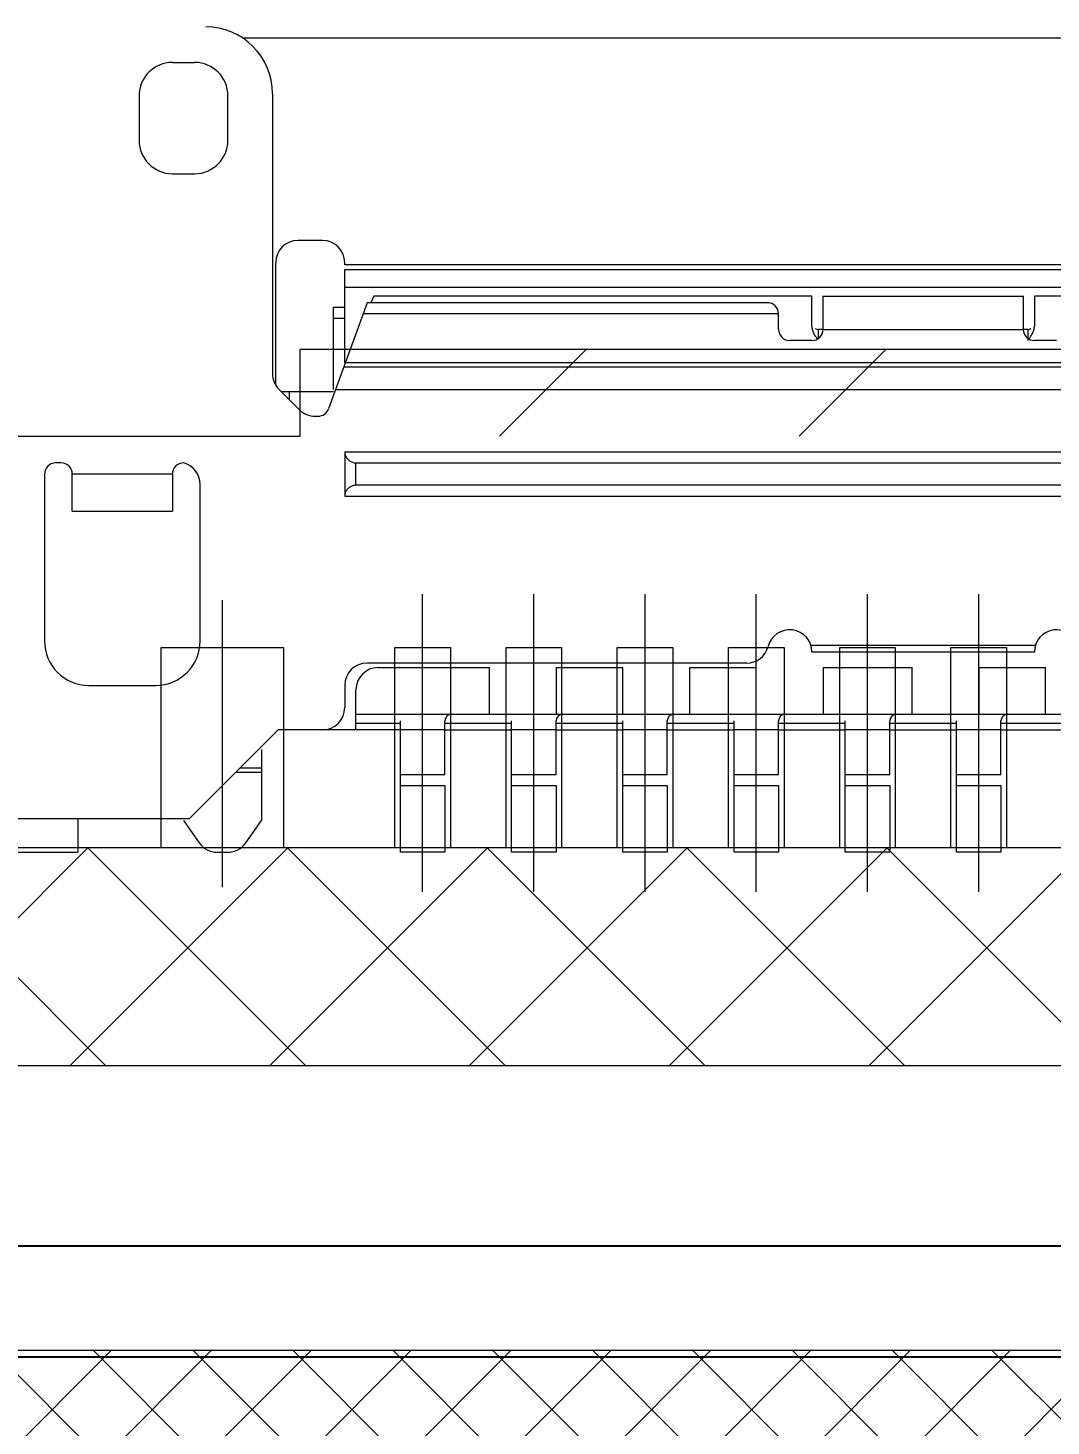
# Model space of a CAD drawing. Extents: x 6438 to 11432, y -3701 to -2371.
# Drawn here: x 11078.29 to 11082.89, y -3290.5 to -3284.22 of the extents above; entities that cross this region are included whole.
import ezdxf

# ---------------------------------------------------------------- set-up
doc = ezdxf.new("R2010")
doc.units = 0
doc.header["$LTSCALE"] = 3
doc.layers.get('DEFPOINTS').update_dxf_attribs({"linetype": 'CONTINUOUS', "lineweight": 9})
doc.layers.add('DIM', color=6, linetype='CONTINUOUS', lineweight=9)
doc.layers.add('LCD', color=4, linetype='CONTINUOUS', lineweight=9)
doc.layers.add('Lens', color=161, linetype='CONTINUOUS')
doc.layers.add('Sensor AA', color=180, linetype='CONTINUOUS')
doc.styles.add('宋体', font='arial.ttf')
doc.dimstyles.new('标注', dxfattribs={"dimtxt": 7, "dimasz": 7, "dimexe": 2, "dimexo": 2, "dimgap": 1, "dimtad": 1, "dimzin": 9, "dimdsep": 46, "dimtxsty": '宋体', "dimcen": 1, "dimadec": 0, "dimazin": 0, "dimtm": 0.05, "dimtfac": 1, "dimtmove": 0, "dimatfit": 3, "dimfxl": 0, "dimtolj": 1, "dimarcsym": 0})

# ---------------------------------------------------------------- blocks, each defined once
blk = doc.blocks.new('LCD背视图')
at = {"layer": 'LCD'}
h = blk.add_hatch(dxfattribs=at)
h.set_pattern_fill('ANSI37', color=256, scale=0.1)
h.set_pattern_definition([(135, (15648.00522, 12129.1224), (0.224506403, 0.224506403), []), (45, (15648.00522, 12129.1224), (0.224506403, -0.224506403), [])])
edge = h.paths.add_edge_path()
edge.add_line((12122.3361, -3359.0977), (12385.5361, -3359.0977))
edge.add_line((12385.5361, -3359.0977), (12385.5361, -3334.2977))
edge.add_line((12385.5361, -3334.2977), (12286.0861, -3334.2977))
edge.add_arc((12286.0861, -3334.7977), 0.5, 90, 180)
edge.add_line((12285.5861, -3334.7977), (12285.5861, -3350.2477))
edge.add_arc((12285.0861, -3350.2477), 0.5, 270, 360, ccw=False)
edge.add_line((12285.0861, -3350.7477), (12261.8861, -3350.7477))
edge.add_arc((12261.8861, -3350.2477), 0.5, 180, 270, ccw=False)
edge.add_line((12261.3861, -3350.2477), (12261.3861, -3334.7977))
edge.add_arc((12260.8861, -3334.7977), 0.5, 0, 90)
edge.add_line((12260.8861, -3334.2977), (12122.3361, -3334.2977))
edge.add_line((12122.3361, -3334.2977), (12122.3361, -3359.0977))
at = {"layer": 'LCD', "ltscale": 0.02}
h = blk.add_hatch(dxfattribs=at)
h.set_pattern_fill('ANSI37', color=256, scale=0.2, angle=180)
h.set_pattern_definition([(225, (12045.7346, -3215.1625), (0.4490128, -0.4490128), []), (315, (12045.7346, -3215.1625), (0.4490128, 0.4490128), [])])
h.paths.add_polyline_path([(12285.0861, -3349.4677), (12285.0861, -3342.7677), (12284.5361, -3342.7677), (12284.5361, -3344.2677), (12284.5361, -3346.1677), (12283.1361, -3346.1677), (12283.1361, -3346.7177), (12283.1361, -3348.4877), (12263.8361, -3348.4877), (12263.8361, -3346.7177), (12263.8361, -3346.1677), (12262.4361, -3346.1677), (12262.4361, -3344.2677), (12262.4361, -3342.7677), (12261.8861, -3342.7677), (12261.8861, -3349.4677)])
h = blk.add_hatch(dxfattribs=at)
h.set_pattern_fill('ANSI31', color=256, scale=0.3, angle=180)
h.set_pattern_definition([(225, (12045.7346, -3215.1625), (0.6735192, -0.6735192), [])])
edge = h.paths.add_edge_path()
edge.add_line((12285.0861, -3342.7677), (12261.8861, -3342.7677))
edge = h.paths.add_edge_path()
edge.add_line((12284.5361, -3344.2677), (12284.5361, -3342.7677))
edge = h.paths.add_edge_path()
edge.add_line((12284.5361, -3344.2677), (12283.1361, -3344.2677))
edge.add_line((12283.1361, -3344.2677), (12283.1361, -3346.1677))
edge.add_line((12283.1361, -3346.1677), (12283.1361, -3346.7177))
edge = h.paths.add_edge_path()
edge.add_line((12283.1361, -3346.6377), (12281.2861, -3346.6377))
edge.add_line((12281.2861, -3346.6377), (12281.2861, -3346.2477))
edge.add_line((12281.2861, -3346.2477), (12265.6861, -3346.2477))
edge.add_line((12265.6861, -3346.2477), (12265.6861, -3346.6377))
edge.add_line((12265.6861, -3346.6377), (12263.8361, -3346.6377))
edge = h.paths.add_edge_path()
edge.add_line((12263.8361, -3346.1677), (12263.8361, -3344.2677))
edge.add_line((12263.8361, -3344.2677), (12262.4361, -3344.2677))
edge.add_line((12262.4361, -3344.2677), (12262.4361, -3342.7677))
at = {"layer": 'LCD'}
for p, q in [((12265.425, -3344.8477), (12281.5472, -3344.8477)), ((12265.425, -3344.8477), (12281.5472, -3344.8477)), ((12265.425, -3344.8477), (12281.5472, -3344.8477)), ((12265.425, -3344.8477), (12281.5472, -3344.8477)), ((12265.1111, -3344.9577), (12265.2111, -3344.9577)), ((12265.1111, -3344.9577), (12265.2111, -3344.9577)), ((12265.1111, -3344.9577), (12265.2111, -3344.9577)), ((12265.1111, -3344.9577), (12265.2111, -3344.9577)), ((12264.9611, -3345.1077), (12264.9611, -3345.3077)), ((12264.9611, -3345.1077), (12264.9611, -3345.3077)), ((12264.9611, -3345.1077), (12264.9611, -3345.3077)), ((12264.9611, -3345.1077), (12264.9611, -3345.3077)), ((12265.3611, -3345.3077), (12265.3611, -3345.1077)), ((12265.3611, -3345.3077), (12265.3611, -3345.1077)), ((12265.3611, -3345.3077), (12265.3611, -3345.1077)), ((12265.3611, -3345.3077), (12265.3611, -3345.1077)), ((12265.5611, -3345.0977), (12265.5611, -3346.3563)), ((12265.5611, -3345.0977), (12265.5611, -3346.3563)), ((12265.5611, -3345.0977), (12265.5611, -3346.3563)), ((12265.5611, -3345.0977), (12265.5611, -3346.3563)), ((12265.1111, -3345.4577), (12265.2111, -3345.4577)), ((12265.1111, -3345.4577), (12265.2111, -3345.4577)), ((12265.1111, -3345.4577), (12265.2111, -3345.4577)), ((12265.1111, -3345.4577), (12265.2111, -3345.4577)), ((12265.7861, -3345.7577), (12265.6761, -3345.7577)), ((12265.7861, -3345.7577), (12265.6761, -3345.7577)), ((12265.7861, -3345.7577), (12265.6761, -3345.7577)), ((12265.7861, -3345.7577), (12265.6761, -3345.7577)), ((12265.5761, -3346.4088), (12265.5761, -3345.8577)), ((12265.5761, -3346.4088), (12265.5761, -3345.8577)), ((12265.5761, -3346.4088), (12265.5761, -3345.8577)), ((12265.5761, -3346.4088), (12265.5761, -3345.8577)), ((12265.8861, -3345.8677), (12265.8861, -3345.8577)), ((12265.8861, -3345.8677), (12265.8861, -3345.8577)), ((12265.8861, -3345.8677), (12265.8861, -3345.8577)), ((12265.8861, -3345.8677), (12265.8861, -3345.8577)), ((12281.0861, -3345.8677), (12265.8861, -3345.8677)), ((12281.0861, -3345.8677), (12265.8861, -3345.8677)), ((12281.0861, -3345.8677), (12265.8861, -3345.8677)), ((12281.0861, -3345.8677), (12265.8861, -3345.8677)), ((12265.8861, -3346.3077), (12265.8861, -3345.8877)), ((12265.8861, -3345.8877), (12281.0861, -3345.8877)), ((12265.8861, -3345.8877), (12281.0861, -3345.8877)), ((12265.8861, -3346.3077), (12265.8861, -3345.8877)), ((12265.8861, -3346.3077), (12265.8861, -3345.8877)), ((12265.8861, -3345.8877), (12281.0861, -3345.8877)), ((12265.8861, -3345.8877), (12281.0861, -3345.8877)), ((12265.8861, -3346.3077), (12265.8861, -3345.8877)), ((12265.8861, -3345.9677), (12281.0861, -3345.9677)), ((12265.8861, -3345.9677), (12281.0861, -3345.9677)), ((12265.8861, -3345.9677), (12281.0861, -3345.9677)), ((12265.8861, -3345.9677), (12281.0861, -3345.9677)), ((12265.9867, -3346.0377), (12265.813, -3346.5148)), ((12265.9867, -3346.0377), (12265.813, -3346.5148)), ((12265.9867, -3346.0377), (12265.813, -3346.5148)), ((12265.9867, -3346.0377), (12265.813, -3346.5148)), ((12265.8361, -3346.4277), (12265.8361, -3346.0577)), ((12265.8361, -3346.0577), (12265.8861, -3346.0577)), ((12265.8361, -3346.0577), (12265.8861, -3346.0577)), ((12265.8361, -3346.4277), (12265.8361, -3346.0577)), ((12265.8361, -3346.4277), (12265.8361, -3346.0577)), ((12265.8361, -3346.0577), (12265.8861, -3346.0577)), ((12265.8361, -3346.0577), (12265.8861, -3346.0577)), ((12265.8361, -3346.4277), (12265.8361, -3346.0577)), ((12267.7861, -3346.0377), (12265.9867, -3346.0377)), ((12267.7861, -3346.0377), (12265.9867, -3346.0377)), ((12267.7861, -3346.0377), (12265.9867, -3346.0377)), ((12267.7861, -3346.0377), (12265.9867, -3346.0377)), ((12266.0161, -3346.0077), (12266.0035, -3346.0377)), ((12266.0161, -3346.0077), (12266.0035, -3346.0377)), ((12266.0161, -3346.0077), (12266.0035, -3346.0377)), ((12266.0161, -3346.0077), (12266.0035, -3346.0377)), ((12267.9861, -3346.0077), (12266.0161, -3346.0077)), ((12267.9861, -3346.0077), (12266.0161, -3346.0077)), ((12267.9861, -3346.0077), (12266.0161, -3346.0077)), ((12267.9861, -3346.0077), (12266.0161, -3346.0077)), ((12267.9861, -3346.1452), (12267.9861, -3346.0077)), ((12267.9861, -3346.1452), (12267.9861, -3346.0077)), ((12267.9861, -3346.1452), (12267.9861, -3346.0077)), ((12267.9861, -3346.1452), (12267.9861, -3346.0077)), ((12268.0361, -3346.1577), (12268.0361, -3346.0068)), ((12268.0361, -3346.1577), (12268.0361, -3346.0068)), ((12268.0361, -3346.1577), (12268.0361, -3346.0068)), ((12268.0361, -3346.1577), (12268.0361, -3346.0068)), ((12268.0361, -3346.0077), (12268.9361, -3346.0077)), ((12268.0361, -3346.0077), (12268.9361, -3346.0077)), ((12268.0361, -3346.0077), (12268.9361, -3346.0077)), ((12268.0361, -3346.0077), (12268.9361, -3346.0077)), ((12268.9361, -3346.0068), (12268.9361, -3346.1577)), ((12268.9361, -3346.0068), (12268.9361, -3346.1577)), ((12268.9361, -3346.0068), (12268.9361, -3346.1577)), ((12268.9361, -3346.0068), (12268.9361, -3346.1577)), ((12268.9861, -3346.0077), (12268.9861, -3346.1452)), ((12270.4861, -3346.0077), (12268.9861, -3346.0077)), ((12270.4861, -3346.0077), (12268.9861, -3346.0077)), ((12268.9861, -3346.0077), (12268.9861, -3346.1452)), ((12268.9861, -3346.0077), (12268.9861, -3346.1452)), ((12270.4861, -3346.0077), (12268.9861, -3346.0077)), ((12270.4861, -3346.0077), (12268.9861, -3346.0077)), ((12268.9861, -3346.0077), (12268.9861, -3346.1452)), ((12265.8361, -3346.1077), (12265.8861, -3346.1077)), ((12265.8361, -3346.1077), (12265.8861, -3346.1077)), ((12265.8361, -3346.1077), (12265.8861, -3346.1077)), ((12265.8361, -3346.1077), (12265.8861, -3346.1077)), ((12267.8361, -3346.0877), (12265.9685, -3346.0877)), ((12267.8361, -3346.0877), (12265.9685, -3346.0877)), ((12267.8361, -3346.0877), (12265.9685, -3346.0877)), ((12267.8361, -3346.0877), (12265.9685, -3346.0877)), ((12267.8361, -3346.1577), (12267.8361, -3346.0877)), ((12267.8361, -3346.1577), (12267.8361, -3346.0877)), ((12267.8361, -3346.1577), (12267.8361, -3346.0877)), ((12267.8361, -3346.1577), (12267.8361, -3346.0877)), ((12268.0161, -3346.1975), (12268.0161, -3346.1577)), ((12268.0161, -3346.1975), (12268.0161, -3346.1577)), ((12268.0361, -3346.1577), (12268.0161, -3346.1577)), ((12268.0361, -3346.1577), (12268.0161, -3346.1577)), ((12268.0361, -3346.1577), (12268.0161, -3346.1577)), ((12268.0361, -3346.1577), (12268.0161, -3346.1577)), ((12268.0161, -3346.1975), (12268.0161, -3346.1577)), ((12268.0161, -3346.1975), (12268.0161, -3346.1577)), ((12268.0361, -3346.1577), (12268.9361, -3346.1577)), ((12268.0361, -3346.1577), (12268.9361, -3346.1577)), ((12268.0361, -3346.1577), (12268.9361, -3346.1577)), ((12268.0361, -3346.1577), (12268.9361, -3346.1577)), ((12268.9561, -3346.1577), (12268.9361, -3346.1577)), ((12268.9561, -3346.1577), (12268.9361, -3346.1577)), ((12268.9561, -3346.1577), (12268.9361, -3346.1577)), ((12268.9561, -3346.1577), (12268.9361, -3346.1577)), ((12268.9561, -3346.1577), (12268.9561, -3346.2077)), ((12268.9561, -3346.1577), (12268.9561, -3346.2077)), ((12268.9561, -3346.1577), (12268.9561, -3346.2077)), ((12268.9561, -3346.1577), (12268.9561, -3346.2077)), ((12267.9861, -3346.2077), (12267.8861, -3346.2077)), ((12267.9861, -3346.2077), (12267.8861, -3346.2077)), ((12267.9861, -3346.2077), (12267.8861, -3346.2077)), ((12267.9861, -3346.2077), (12267.8861, -3346.2077)), ((12269.0861, -3346.2077), (12268.9861, -3346.2077)), ((12269.0861, -3346.2077), (12268.9861, -3346.2077)), ((12269.0861, -3346.2077), (12268.9861, -3346.2077)), ((12269.0861, -3346.2077), (12268.9861, -3346.2077)), ((12281.0837, -3346.3077), (12265.8884, -3346.3077)), ((12281.0837, -3346.3077), (12265.8884, -3346.3077)), ((12281.0837, -3346.3077), (12265.8884, -3346.3077)), ((12281.0837, -3346.3077), (12265.8884, -3346.3077)), ((12281.091, -3346.3277), (12265.8811, -3346.3277)), ((12281.091, -3346.3277), (12265.8811, -3346.3277)), ((12281.091, -3346.3277), (12265.8811, -3346.3277)), ((12281.091, -3346.3277), (12265.8811, -3346.3277)), ((12265.6818, -3346.5184), (12265.5903, -3346.427)), ((12265.6818, -3346.5184), (12265.5903, -3346.427)), ((12265.6818, -3346.5184), (12265.5903, -3346.427)), ((12265.6818, -3346.5184), (12265.5903, -3346.427)), ((12265.8361, -3346.4377), (12265.6011, -3346.4377)), ((12265.8361, -3346.4377), (12265.6011, -3346.4377)), ((12265.8361, -3346.4377), (12265.6011, -3346.4377)), ((12265.8361, -3346.4377), (12265.6011, -3346.4377)), ((12265.6361, -3346.4377), (12265.6361, -3346.4727)), ((12265.6361, -3346.4377), (12265.6361, -3346.4727)), ((12265.6361, -3346.4377), (12265.6361, -3346.4727)), ((12265.6361, -3346.4377), (12265.6361, -3346.4727)), ((12265.8447, -3346.4277), (12281.1274, -3346.4277)), ((12265.8447, -3346.4277), (12281.1274, -3346.4277)), ((12265.8447, -3346.4277), (12281.1274, -3346.4277)), ((12265.8447, -3346.4277), (12281.1274, -3346.4277)), ((12265.7525, -3346.5477), (12265.7661, -3346.5477)), ((12265.7525, -3346.5477), (12265.7661, -3346.5477)), ((12265.7525, -3346.5477), (12265.7661, -3346.5477)), ((12265.7525, -3346.5477), (12265.7661, -3346.5477)), ((12264.6111, -3346.7577), (12264.5861, -3346.7577)), ((12264.6111, -3346.7577), (12264.5861, -3346.7577)), ((12264.6111, -3346.7577), (12264.5861, -3346.7577)), ((12264.6111, -3346.7577), (12264.5861, -3346.7577)), ((12265.8861, -3346.7074), (12265.8861, -3346.908)), ((12265.8861, -3346.7074), (12281.0861, -3346.7074)), ((12265.8861, -3346.7074), (12281.0861, -3346.7074)), ((12265.8861, -3346.7074), (12265.8861, -3346.908)), ((12265.8861, -3346.7074), (12265.8861, -3346.908)), ((12265.8861, -3346.7074), (12281.0861, -3346.7074)), ((12265.8861, -3346.7074), (12281.0861, -3346.7074)), ((12265.8861, -3346.7074), (12265.8861, -3346.908)), ((12265.9361, -3346.858), (12265.9361, -3346.7574)), ((12265.9361, -3346.858), (12265.9361, -3346.7574)), ((12265.9361, -3346.7574), (12281.0361, -3346.7574)), ((12265.9361, -3346.7574), (12281.0361, -3346.7574)), ((12265.9361, -3346.7574), (12281.0361, -3346.7574)), ((12265.9361, -3346.7574), (12281.0361, -3346.7574)), ((12265.9361, -3346.858), (12265.9361, -3346.7574)), ((12265.9361, -3346.858), (12265.9361, -3346.7574)), ((12264.5361, -3346.8077), (12264.5361, -3347.5577)), ((12264.5361, -3346.8077), (12264.5361, -3347.5577)), ((12264.5361, -3346.8077), (12264.5361, -3347.5577)), ((12264.5361, -3346.8077), (12264.5361, -3347.5577)), ((12265.1111, -3346.8077), (12264.6611, -3346.8077)), ((12265.1111, -3346.8077), (12264.6611, -3346.8077)), ((12264.6611, -3346.975), (12264.6611, -3346.8077)), ((12264.6611, -3346.975), (12264.6611, -3346.8077)), ((12264.6611, -3346.975), (12264.6611, -3346.8077)), ((12264.6611, -3346.975), (12264.6611, -3346.8077)), ((12265.1111, -3346.8077), (12264.6611, -3346.8077)), ((12265.1111, -3346.8077), (12264.6611, -3346.8077)), ((12265.1111, -3346.8077), (12265.1111, -3346.975)), ((12265.1111, -3346.8077), (12265.1111, -3346.975)), ((12265.1111, -3346.8077), (12265.1111, -3346.975)), ((12265.1111, -3346.8077), (12265.1111, -3346.975)), ((12265.2361, -3347.5577), (12265.2361, -3346.8545)), ((12265.2361, -3347.5577), (12265.2361, -3346.8545)), ((12265.2361, -3347.5577), (12265.2361, -3346.8545)), ((12265.2361, -3347.5577), (12265.2361, -3346.8545)), ((12281.0361, -3346.858), (12265.9361, -3346.858)), ((12281.0361, -3346.858), (12265.9361, -3346.858)), ((12281.0361, -3346.858), (12265.9361, -3346.858)), ((12281.0361, -3346.858), (12265.9361, -3346.858)), ((12281.0861, -3346.908), (12265.8861, -3346.908)), ((12281.0861, -3346.908), (12265.8861, -3346.908)), ((12281.0861, -3346.908), (12265.8861, -3346.908)), ((12281.0861, -3346.908), (12265.8861, -3346.908)), ((12264.6611, -3346.975), (12265.1111, -3346.975)), ((12264.6611, -3346.975), (12265.1111, -3346.975)), ((12264.6611, -3346.975), (12265.1111, -3346.975)), ((12264.6611, -3346.975), (12265.1111, -3346.975)), ((12267.9815, -3347.5777), (12268.9907, -3347.5777)), ((12267.9815, -3347.5777), (12268.9907, -3347.5777)), ((12267.9815, -3347.5777), (12268.9907, -3347.5777)), ((12267.9815, -3347.5777), (12268.9907, -3347.5777)), ((12268.9861, -3347.6077), (12267.9861, -3347.6077)), ((12268.9861, -3347.6077), (12267.9861, -3347.6077)), ((12268.9861, -3347.6077), (12267.9861, -3347.6077)), ((12268.9861, -3347.6077), (12267.9861, -3347.6077)), ((12267.6924, -3347.6577), (12265.9861, -3347.6577)), ((12267.6924, -3347.6577), (12265.9861, -3347.6577)), ((12267.6924, -3347.6577), (12265.9861, -3347.6577)), ((12267.6924, -3347.6577), (12265.9861, -3347.6577)), ((12266.0361, -3347.6777), (12266.5361, -3347.6777)), ((12266.0361, -3347.6777), (12266.5361, -3347.6777)), ((12266.0361, -3347.6777), (12266.5361, -3347.6777)), ((12266.0361, -3347.6777), (12266.5361, -3347.6777)), ((12266.5361, -3347.8877), (12266.5361, -3347.6777)), ((12266.5361, -3347.8877), (12266.5361, -3347.6777)), ((12266.5361, -3347.8877), (12266.5361, -3347.6777)), ((12266.5361, -3347.8877), (12266.5361, -3347.6777)), ((12266.8361, -3347.6777), (12266.8361, -3347.8877)), ((12266.8361, -3347.6777), (12267.1361, -3347.6777)), ((12266.8361, -3347.6777), (12267.1361, -3347.6777)), ((12266.8361, -3347.6777), (12266.8361, -3347.8877)), ((12266.8361, -3347.6777), (12266.8361, -3347.8877)), ((12266.8361, -3347.6777), (12267.1361, -3347.6777)), ((12266.8361, -3347.6777), (12267.1361, -3347.6777)), ((12266.8361, -3347.6777), (12266.8361, -3347.8877)), ((12267.1361, -3347.8877), (12267.1361, -3347.6777)), ((12267.1361, -3347.8877), (12267.1361, -3347.6777)), ((12267.1361, -3347.8877), (12267.1361, -3347.6777)), ((12267.1361, -3347.8877), (12267.1361, -3347.6777)), ((12267.4361, -3347.6777), (12267.4361, -3347.8877)), ((12267.4361, -3347.6777), (12267.7361, -3347.6777)), ((12267.4361, -3347.6777), (12267.7361, -3347.6777)), ((12267.4361, -3347.6777), (12267.4361, -3347.8877)), ((12267.4361, -3347.6777), (12267.4361, -3347.8877)), ((12267.4361, -3347.6777), (12267.7361, -3347.6777)), ((12267.4361, -3347.6777), (12267.7361, -3347.6777)), ((12267.4361, -3347.6777), (12267.4361, -3347.8877)), ((12267.7361, -3347.8877), (12267.7361, -3347.6777)), ((12267.7361, -3347.8877), (12267.7361, -3347.6777)), ((12267.7361, -3347.8877), (12267.7361, -3347.6777)), ((12267.7361, -3347.8877), (12267.7361, -3347.6777)), ((12268.0361, -3347.6777), (12268.0361, -3347.8877)), ((12268.0361, -3347.6777), (12268.4361, -3347.6777)), ((12268.0361, -3347.6777), (12268.4361, -3347.6777)), ((12268.0361, -3347.6777), (12268.0361, -3347.8877)), ((12268.0361, -3347.6777), (12268.0361, -3347.8877)), ((12268.0361, -3347.6777), (12268.4361, -3347.6777)), ((12268.0361, -3347.6777), (12268.4361, -3347.6777)), ((12268.0361, -3347.6777), (12268.0361, -3347.8877)), ((12268.4361, -3347.8877), (12268.4361, -3347.6777)), ((12268.4361, -3347.8877), (12268.4361, -3347.6777)), ((12268.4361, -3347.8877), (12268.4361, -3347.6777)), ((12268.4361, -3347.8877), (12268.4361, -3347.6777)), ((12268.7361, -3347.6777), (12268.7361, -3347.8877)), ((12268.7361, -3347.6777), (12269.0361, -3347.6777)), ((12268.7361, -3347.6777), (12269.0361, -3347.6777)), ((12268.7361, -3347.6777), (12268.7361, -3347.8877)), ((12268.7361, -3347.6777), (12268.7361, -3347.8877)), ((12268.7361, -3347.6777), (12269.0361, -3347.6777)), ((12268.7361, -3347.6777), (12269.0361, -3347.6777)), ((12268.7361, -3347.6777), (12268.7361, -3347.8877)), ((12269.0361, -3347.8877), (12269.0361, -3347.6777)), ((12269.0361, -3347.8877), (12269.0361, -3347.6777)), ((12269.0361, -3347.8877), (12269.0361, -3347.6777)), ((12269.0361, -3347.8877), (12269.0361, -3347.6777)), ((12264.7361, -3347.7577), (12265.0361, -3347.7577)), ((12264.7361, -3347.7577), (12265.0361, -3347.7577)), ((12264.7361, -3347.7577), (12265.0361, -3347.7577)), ((12264.7361, -3347.7577), (12265.0361, -3347.7577)), ((12265.8861, -3347.7577), (12265.8861, -3347.8577)), ((12265.8861, -3347.7577), (12265.8861, -3347.8577)), ((12265.8861, -3347.7577), (12265.8861, -3347.8577)), ((12265.8861, -3347.7577), (12265.8861, -3347.8577)), ((12265.9361, -3347.9577), (12265.9361, -3347.7777)), ((12265.9361, -3347.9577), (12265.9361, -3347.7777)), ((12265.9361, -3347.9577), (12265.9361, -3347.7777)), ((12265.9361, -3347.9577), (12265.9361, -3347.7777)), ((12265.9361, -3347.8877), (12281.0361, -3347.8877)), ((12265.9361, -3347.8877), (12281.0361, -3347.8877)), ((12265.9361, -3347.8877), (12281.0361, -3347.8877)), ((12265.9361, -3347.8877), (12281.0361, -3347.8877)), ((12265.9361, -3347.9277), (12266.1361, -3347.9277)), ((12265.9361, -3347.9277), (12266.1361, -3347.9277)), ((12265.9361, -3347.9277), (12266.1361, -3347.9277)), ((12265.9361, -3347.9277), (12266.1361, -3347.9277)), ((12266.1361, -3348.5077), (12266.1361, -3347.9177)), ((12266.1361, -3348.5077), (12266.1361, -3347.9177)), ((12266.1361, -3348.5077), (12266.1361, -3347.9177)), ((12266.1361, -3348.5077), (12266.1361, -3347.9177)), ((12266.3361, -3348.1577), (12266.3361, -3347.9177)), ((12266.3361, -3348.1577), (12266.3361, -3347.9177)), ((12266.3361, -3348.1577), (12266.3361, -3347.9177)), ((12266.3361, -3348.1577), (12266.3361, -3347.9177)), ((12266.3361, -3347.9277), (12266.6361, -3347.9277)), ((12266.3361, -3347.9277), (12266.6361, -3347.9277)), ((12266.3361, -3347.9277), (12266.6361, -3347.9277)), ((12266.3361, -3347.9277), (12266.6361, -3347.9277)), ((12266.6361, -3348.5077), (12266.6361, -3347.9177)), ((12266.6361, -3348.5077), (12266.6361, -3347.9177)), ((12266.6361, -3348.5077), (12266.6361, -3347.9177)), ((12266.6361, -3348.5077), (12266.6361, -3347.9177)), ((12266.8361, -3348.1577), (12266.8361, -3347.9177)), ((12266.8361, -3348.1577), (12266.8361, -3347.9177)), ((12266.8361, -3348.1577), (12266.8361, -3347.9177)), ((12266.8361, -3348.1577), (12266.8361, -3347.9177)), ((12266.8361, -3347.9277), (12267.1361, -3347.9277)), ((12266.8361, -3347.9277), (12267.1361, -3347.9277)), ((12266.8361, -3347.9277), (12267.1361, -3347.9277)), ((12266.8361, -3347.9277), (12267.1361, -3347.9277)), ((12267.1361, -3348.5077), (12267.1361, -3347.9177)), ((12267.1361, -3348.5077), (12267.1361, -3347.9177)), ((12267.1361, -3348.5077), (12267.1361, -3347.9177)), ((12267.1361, -3348.5077), (12267.1361, -3347.9177)), ((12267.3361, -3348.1577), (12267.3361, -3347.9177)), ((12267.3361, -3348.1577), (12267.3361, -3347.9177)), ((12267.3361, -3348.1577), (12267.3361, -3347.9177)), ((12267.3361, -3348.1577), (12267.3361, -3347.9177)), ((12267.3361, -3347.9277), (12267.6361, -3347.9277)), ((12267.3361, -3347.9277), (12267.6361, -3347.9277)), ((12267.3361, -3347.9277), (12267.6361, -3347.9277)), ((12267.3361, -3347.9277), (12267.6361, -3347.9277)), ((12267.6361, -3348.5077), (12267.6361, -3347.9177)), ((12267.6361, -3348.5077), (12267.6361, -3347.9177)), ((12267.6361, -3348.5077), (12267.6361, -3347.9177)), ((12267.6361, -3348.5077), (12267.6361, -3347.9177)), ((12267.8361, -3348.1577), (12267.8361, -3347.9177)), ((12267.8361, -3348.1577), (12267.8361, -3347.9177)), ((12267.8361, -3348.1577), (12267.8361, -3347.9177)), ((12267.8361, -3348.1577), (12267.8361, -3347.9177)), ((12267.8361, -3347.9277), (12268.1361, -3347.9277)), ((12267.8361, -3347.9277), (12268.1361, -3347.9277)), ((12267.8361, -3347.9277), (12268.1361, -3347.9277)), ((12267.8361, -3347.9277), (12268.1361, -3347.9277)), ((12268.1361, -3348.5077), (12268.1361, -3347.9177)), ((12268.1361, -3348.5077), (12268.1361, -3347.9177)), ((12268.1361, -3348.5077), (12268.1361, -3347.9177)), ((12268.1361, -3348.5077), (12268.1361, -3347.9177)), ((12268.3361, -3348.1577), (12268.3361, -3347.9177)), ((12268.3361, -3348.1577), (12268.3361, -3347.9177)), ((12268.3361, -3348.1577), (12268.3361, -3347.9177)), ((12268.3361, -3348.1577), (12268.3361, -3347.9177)), ((12268.3361, -3347.9277), (12268.6361, -3347.9277)), ((12268.3361, -3347.9277), (12268.6361, -3347.9277)), ((12268.3361, -3347.9277), (12268.6361, -3347.9277)), ((12268.3361, -3347.9277), (12268.6361, -3347.9277)), ((12268.6361, -3348.5077), (12268.6361, -3347.9177)), ((12268.6361, -3348.5077), (12268.6361, -3347.9177)), ((12268.6361, -3348.5077), (12268.6361, -3347.9177)), ((12268.6361, -3348.5077), (12268.6361, -3347.9177)), ((12268.8361, -3348.1577), (12268.8361, -3347.9177)), ((12268.8361, -3348.1577), (12268.8361, -3347.9177)), ((12268.8361, -3348.1577), (12268.8361, -3347.9177)), ((12268.8361, -3348.1577), (12268.8361, -3347.9177)), ((12268.8361, -3347.9277), (12269.1361, -3347.9277)), ((12268.8361, -3347.9277), (12269.1361, -3347.9277)), ((12268.8361, -3347.9277), (12269.1361, -3347.9277)), ((12268.8361, -3347.9277), (12269.1361, -3347.9277)), ((12265.1861, -3348.3577), (12265.5861, -3347.9577)), ((12265.1861, -3348.3577), (12265.5861, -3347.9577)), ((12265.1861, -3348.3577), (12265.5861, -3347.9577)), ((12265.1861, -3348.3577), (12265.5861, -3347.9577)), ((12266.1361, -3347.9577), (12265.5861, -3347.9577)), ((12266.1361, -3347.9577), (12265.5861, -3347.9577)), ((12266.1361, -3347.9577), (12265.5861, -3347.9577)), ((12266.1361, -3347.9577), (12265.5861, -3347.9577)), ((12266.1361, -3347.9604), (12266.1333, -3347.9577)), ((12266.1361, -3347.9604), (12266.1333, -3347.9577)), ((12266.3361, -3347.9577), (12266.1361, -3347.9577)), ((12266.3361, -3347.9577), (12266.1361, -3347.9577)), ((12266.3361, -3347.9577), (12266.1361, -3347.9577)), ((12266.3361, -3347.9577), (12266.1361, -3347.9577)), ((12266.3361, -3347.9577), (12266.6361, -3347.9577)), ((12266.3361, -3347.9577), (12266.6361, -3347.9577)), ((12266.3361, -3347.9577), (12266.6361, -3347.9577)), ((12266.3361, -3347.9577), (12266.6361, -3347.9577)), ((12266.8361, -3347.9577), (12266.6361, -3347.9577)), ((12266.8361, -3347.9577), (12266.6361, -3347.9577)), ((12266.8361, -3347.9577), (12266.6361, -3347.9577)), ((12266.8361, -3347.9577), (12266.6361, -3347.9577)), ((12266.8361, -3347.9577), (12267.1361, -3347.9577)), ((12266.8361, -3347.9577), (12267.1361, -3347.9577)), ((12266.8361, -3347.9577), (12267.1361, -3347.9577)), ((12266.8361, -3347.9577), (12267.1361, -3347.9577)), ((12267.3361, -3347.9577), (12267.1361, -3347.9577)), ((12267.3361, -3347.9577), (12267.1361, -3347.9577)), ((12267.3361, -3347.9577), (12267.1361, -3347.9577)), ((12267.3361, -3347.9577), (12267.1361, -3347.9577)), ((12267.3361, -3347.9577), (12267.6361, -3347.9577)), ((12267.3361, -3347.9577), (12267.6361, -3347.9577)), ((12267.3361, -3347.9577), (12267.6361, -3347.9577)), ((12267.3361, -3347.9577), (12267.6361, -3347.9577)), ((12267.8361, -3347.9577), (12267.6361, -3347.9577)), ((12267.8361, -3347.9577), (12267.6361, -3347.9577)), ((12267.8361, -3347.9577), (12267.6361, -3347.9577)), ((12267.8361, -3347.9577), (12267.6361, -3347.9577)), ((12267.8361, -3347.9577), (12268.1361, -3347.9577)), ((12267.8361, -3347.9577), (12268.1361, -3347.9577)), ((12267.8361, -3347.9577), (12268.1361, -3347.9577)), ((12267.8361, -3347.9577), (12268.1361, -3347.9577)), ((12268.3361, -3347.9577), (12268.1361, -3347.9577)), ((12268.3361, -3347.9577), (12268.1361, -3347.9577)), ((12268.3361, -3347.9577), (12268.1361, -3347.9577)), ((12268.3361, -3347.9577), (12268.1361, -3347.9577)), ((12268.3361, -3347.9577), (12268.6361, -3347.9577)), ((12268.3361, -3347.9577), (12268.6361, -3347.9577)), ((12268.3361, -3347.9577), (12268.6361, -3347.9577)), ((12268.3361, -3347.9577), (12268.6361, -3347.9577)), ((12268.8361, -3347.9577), (12268.6361, -3347.9577)), ((12268.8361, -3347.9577), (12268.6361, -3347.9577)), ((12268.8361, -3347.9577), (12268.6361, -3347.9577)), ((12268.8361, -3347.9577), (12268.6361, -3347.9577)), ((12268.8361, -3347.9577), (12269.1361, -3347.9577)), ((12268.8361, -3347.9577), (12269.1361, -3347.9577)), ((12268.8361, -3347.9577), (12269.1361, -3347.9577)), ((12268.8361, -3347.9577), (12269.1361, -3347.9577)), ((12265.5111, -3348.0459), (12265.5111, -3348.3649)), ((12265.5111, -3348.0459), (12265.5111, -3348.3649)), ((12265.5111, -3348.0459), (12265.5111, -3348.3649)), ((12265.5111, -3348.0459), (12265.5111, -3348.3649)), ((12265.4161, -3348.1277), (12265.5111, -3348.1277)), ((12265.4161, -3348.1277), (12265.5111, -3348.1277)), ((12265.4161, -3348.1277), (12265.5111, -3348.1277)), ((12265.4161, -3348.1277), (12265.5111, -3348.1277)), ((12265.3961, -3348.1477), (12265.5111, -3348.1477)), ((12265.3961, -3348.1477), (12265.5111, -3348.1477)), ((12265.3961, -3348.1477), (12265.5111, -3348.1477)), ((12265.3961, -3348.1477), (12265.5111, -3348.1477)), ((12266.1361, -3348.1577), (12266.3361, -3348.1577)), ((12266.1361, -3348.1577), (12266.3361, -3348.1577)), ((12266.1361, -3348.1577), (12266.3361, -3348.1577)), ((12266.1361, -3348.1577), (12266.3361, -3348.1577)), ((12266.6361, -3348.1577), (12266.8361, -3348.1577)), ((12266.6361, -3348.1577), (12266.8361, -3348.1577)), ((12266.6361, -3348.1577), (12266.8361, -3348.1577)), ((12266.6361, -3348.1577), (12266.8361, -3348.1577)), ((12267.1361, -3348.1577), (12267.3361, -3348.1577)), ((12267.1361, -3348.1577), (12267.3361, -3348.1577)), ((12267.1361, -3348.1577), (12267.3361, -3348.1577)), ((12267.1361, -3348.1577), (12267.3361, -3348.1577)), ((12267.6361, -3348.1577), (12267.8361, -3348.1577)), ((12267.6361, -3348.1577), (12267.8361, -3348.1577)), ((12267.6361, -3348.1577), (12267.8361, -3348.1577)), ((12267.6361, -3348.1577), (12267.8361, -3348.1577)), ((12268.1361, -3348.1577), (12268.3361, -3348.1577)), ((12268.1361, -3348.1577), (12268.3361, -3348.1577)), ((12268.1361, -3348.1577), (12268.3361, -3348.1577)), ((12268.1361, -3348.1577), (12268.3361, -3348.1577)), ((12268.6361, -3348.1577), (12268.8361, -3348.1577)), ((12268.6361, -3348.1577), (12268.8361, -3348.1577)), ((12268.6361, -3348.1577), (12268.8361, -3348.1577)), ((12268.6361, -3348.1577), (12268.8361, -3348.1577)), ((12266.1361, -3348.2077), (12266.3361, -3348.2077)), ((12266.1361, -3348.2077), (12266.3361, -3348.2077)), ((12266.1361, -3348.2077), (12266.3361, -3348.2077)), ((12266.1361, -3348.2077), (12266.3361, -3348.2077)), ((12266.3361, -3348.2077), (12266.3361, -3348.5077)), ((12266.3361, -3348.2077), (12266.3361, -3348.5077)), ((12266.3361, -3348.2077), (12266.3361, -3348.5077)), ((12266.3361, -3348.2077), (12266.3361, -3348.5077)), ((12266.6361, -3348.2077), (12266.8361, -3348.2077)), ((12266.6361, -3348.2077), (12266.8361, -3348.2077)), ((12266.6361, -3348.2077), (12266.8361, -3348.2077)), ((12266.6361, -3348.2077), (12266.8361, -3348.2077)), ((12266.8361, -3348.2077), (12266.8361, -3348.5077)), ((12266.8361, -3348.2077), (12266.8361, -3348.5077)), ((12266.8361, -3348.2077), (12266.8361, -3348.5077)), ((12266.8361, -3348.2077), (12266.8361, -3348.5077)), ((12267.1361, -3348.2077), (12267.3361, -3348.2077)), ((12267.1361, -3348.2077), (12267.3361, -3348.2077)), ((12267.1361, -3348.2077), (12267.3361, -3348.2077)), ((12267.1361, -3348.2077), (12267.3361, -3348.2077)), ((12267.3361, -3348.2077), (12267.3361, -3348.5077)), ((12267.3361, -3348.2077), (12267.3361, -3348.5077)), ((12267.3361, -3348.2077), (12267.3361, -3348.5077)), ((12267.3361, -3348.2077), (12267.3361, -3348.5077)), ((12267.6361, -3348.2077), (12267.8361, -3348.2077)), ((12267.6361, -3348.2077), (12267.8361, -3348.2077)), ((12267.6361, -3348.2077), (12267.8361, -3348.2077)), ((12267.6361, -3348.2077), (12267.8361, -3348.2077)), ((12267.8361, -3348.2077), (12267.8361, -3348.5077)), ((12267.8361, -3348.2077), (12267.8361, -3348.5077)), ((12267.8361, -3348.2077), (12267.8361, -3348.5077)), ((12267.8361, -3348.2077), (12267.8361, -3348.5077)), ((12268.1361, -3348.2077), (12268.3361, -3348.2077)), ((12268.1361, -3348.2077), (12268.3361, -3348.2077)), ((12268.1361, -3348.2077), (12268.3361, -3348.2077)), ((12268.1361, -3348.2077), (12268.3361, -3348.2077)), ((12268.3361, -3348.2077), (12268.3361, -3348.5077)), ((12268.3361, -3348.2077), (12268.3361, -3348.5077)), ((12268.3361, -3348.2077), (12268.3361, -3348.5077)), ((12268.3361, -3348.2077), (12268.3361, -3348.5077)), ((12268.6361, -3348.2077), (12268.8361, -3348.2077)), ((12268.6361, -3348.2077), (12268.8361, -3348.2077)), ((12268.6361, -3348.2077), (12268.8361, -3348.2077)), ((12268.6361, -3348.2077), (12268.8361, -3348.2077)), ((12268.8361, -3348.2077), (12268.8361, -3348.5077)), ((12268.8361, -3348.2077), (12268.8361, -3348.5077)), ((12268.8361, -3348.2077), (12268.8361, -3348.5077)), ((12268.8361, -3348.2077), (12268.8361, -3348.5077)), ((12265.1861, -3348.3577), (12263.4461, -3348.3577)), ((12265.1861, -3348.3577), (12263.4461, -3348.3577)), ((12265.1861, -3348.3577), (12263.4461, -3348.3577)), ((12265.1861, -3348.3577), (12263.4461, -3348.3577)), ((12264.6861, -3348.3577), (12264.6861, -3348.5077)), ((12264.6861, -3348.3577), (12264.6861, -3348.5077)), ((12264.6861, -3348.3577), (12264.6861, -3348.5077)), ((12264.6861, -3348.3577), (12264.6861, -3348.5077)), ((12265.1611, -3348.3649), (12265.2312, -3348.465)), ((12265.1611, -3348.3649), (12265.2312, -3348.465)), ((12265.1611, -3348.3649), (12265.2312, -3348.465)), ((12265.1611, -3348.3649), (12265.2312, -3348.465)), ((12265.4409, -3348.465), (12265.5111, -3348.3649)), ((12265.4409, -3348.465), (12265.5111, -3348.3649)), ((12265.4409, -3348.465), (12265.5111, -3348.3649)), ((12265.4409, -3348.465), (12265.5111, -3348.3649)), ((12263.0661, -3348.5077), (12264.6861, -3348.5077)), ((12263.0661, -3348.5077), (12264.6861, -3348.5077)), ((12263.0661, -3348.5077), (12264.6861, -3348.5077)), ((12263.0661, -3348.5077), (12264.6861, -3348.5077)), ((12265.3131, -3348.5077), (12265.359, -3348.5077)), ((12265.3131, -3348.5077), (12265.359, -3348.5077)), ((12265.3131, -3348.5077), (12265.359, -3348.5077)), ((12265.3131, -3348.5077), (12265.359, -3348.5077)), ((12266.3361, -3348.4877), (12266.1361, -3348.4877)), ((12266.3361, -3348.4877), (12266.1361, -3348.4877)), ((12266.3361, -3348.4877), (12266.1361, -3348.4877)), ((12266.3361, -3348.4877), (12266.1361, -3348.4877)), ((12266.3361, -3348.5077), (12266.1361, -3348.5077)), ((12266.3361, -3348.5077), (12266.1361, -3348.5077)), ((12266.3361, -3348.5077), (12266.1361, -3348.5077)), ((12266.3361, -3348.5077), (12266.1361, -3348.5077)), ((12266.8361, -3348.4877), (12266.6361, -3348.4877)), ((12266.8361, -3348.4877), (12266.6361, -3348.4877)), ((12266.8361, -3348.4877), (12266.6361, -3348.4877)), ((12266.8361, -3348.4877), (12266.6361, -3348.4877)), ((12266.8361, -3348.5077), (12266.6361, -3348.5077)), ((12266.8361, -3348.5077), (12266.6361, -3348.5077)), ((12266.8361, -3348.5077), (12266.6361, -3348.5077)), ((12266.8361, -3348.5077), (12266.6361, -3348.5077)), ((12267.3361, -3348.4877), (12267.1361, -3348.4877)), ((12267.3361, -3348.4877), (12267.1361, -3348.4877)), ((12267.3361, -3348.4877), (12267.1361, -3348.4877)), ((12267.3361, -3348.4877), (12267.1361, -3348.4877)), ((12267.3361, -3348.5077), (12267.1361, -3348.5077)), ((12267.3361, -3348.5077), (12267.1361, -3348.5077)), ((12267.3361, -3348.5077), (12267.1361, -3348.5077)), ((12267.3361, -3348.5077), (12267.1361, -3348.5077)), ((12267.8361, -3348.4877), (12267.6361, -3348.4877)), ((12267.8361, -3348.4877), (12267.6361, -3348.4877)), ((12267.8361, -3348.4877), (12267.6361, -3348.4877)), ((12267.8361, -3348.4877), (12267.6361, -3348.4877)), ((12267.8361, -3348.5077), (12267.6361, -3348.5077)), ((12267.8361, -3348.5077), (12267.6361, -3348.5077)), ((12267.8361, -3348.5077), (12267.6361, -3348.5077)), ((12267.8361, -3348.5077), (12267.6361, -3348.5077)), ((12268.3361, -3348.4877), (12268.1361, -3348.4877)), ((12268.3361, -3348.4877), (12268.1361, -3348.4877)), ((12268.3361, -3348.4877), (12268.1361, -3348.4877)), ((12268.3361, -3348.4877), (12268.1361, -3348.4877)), ((12268.3361, -3348.5077), (12268.1361, -3348.5077)), ((12268.3361, -3348.5077), (12268.1361, -3348.5077)), ((12268.3361, -3348.5077), (12268.1361, -3348.5077)), ((12268.3361, -3348.5077), (12268.1361, -3348.5077)), ((12268.8361, -3348.4877), (12268.6361, -3348.4877)), ((12268.8361, -3348.4877), (12268.6361, -3348.4877)), ((12268.8361, -3348.4877), (12268.6361, -3348.4877)), ((12268.8361, -3348.4877), (12268.6361, -3348.4877)), ((12268.8361, -3348.5077), (12268.6361, -3348.5077)), ((12268.8361, -3348.5077), (12268.6361, -3348.5077)), ((12268.8361, -3348.5077), (12268.6361, -3348.5077)), ((12268.8361, -3348.5077), (12268.6361, -3348.5077)), ((12285.0861, -3350.7477), (12261.8861, -3350.7477))]:
    blk.add_line(p, q, dxfattribs=at)
at = {"layer": 'LCD', "ltscale": 0.02}
for p, q in [((12265.6861, -3346.6377), (12265.6861, -3346.2477)), ((12281.2861, -3346.2477), (12265.6861, -3346.2477)), ((12263.8361, -3346.6377), (12265.6861, -3346.6377)), ((12265.3361, -3348.6647), (12265.3361, -3347.3749)), ((12266.2361, -3348.6858), (12266.2361, -3347.347)), ((12266.7361, -3348.6858), (12266.7361, -3347.347)), ((12267.2361, -3348.6858), (12267.2361, -3347.347)), ((12267.7361, -3348.6858), (12267.7361, -3347.347)), ((12268.2361, -3348.6858), (12268.2361, -3347.347)), ((12268.7361, -3348.6858), (12268.7361, -3347.347)), ((12265.0611, -3348.4877), (12265.0611, -3347.5877)), ((12265.0611, -3347.5877), (12265.6111, -3347.5877)), ((12265.6111, -3347.5877), (12265.6111, -3348.4877)), ((12266.1111, -3348.4877), (12266.1111, -3347.5877)), ((12266.1111, -3347.5877), (12266.3611, -3347.5877)), ((12266.3611, -3347.5877), (12266.3611, -3348.4877)), ((12266.6111, -3348.4877), (12266.6111, -3347.5877)), ((12266.6111, -3347.5877), (12266.8611, -3347.5877)), ((12266.8611, -3347.5877), (12266.8611, -3348.4877)), ((12267.1111, -3348.4877), (12267.1111, -3347.5877)), ((12267.1111, -3347.5877), (12267.3611, -3347.5877)), ((12267.3611, -3347.5877), (12267.3611, -3348.4877)), ((12267.6111, -3348.4877), (12267.6111, -3347.5877)), ((12267.6111, -3347.5877), (12267.8611, -3347.5877)), ((12267.8611, -3347.5877), (12267.8611, -3348.4877)), ((12268.1111, -3348.4877), (12268.1111, -3347.5877)), ((12268.1111, -3347.5877), (12268.3611, -3347.5877)), ((12268.3611, -3347.5877), (12268.3611, -3348.4877)), ((12268.6111, -3348.4877), (12268.6111, -3347.5877)), ((12268.6111, -3347.5877), (12268.8611, -3347.5877)), ((12268.8611, -3347.5877), (12268.8611, -3348.4877)), ((12283.1361, -3348.4877), (12263.8361, -3348.4877)), ((12265.6111, -3348.4877), (12265.0611, -3348.4877)), ((12266.3611, -3348.4877), (12266.1111, -3348.4877)), ((12266.8611, -3348.4877), (12266.6111, -3348.4877)), ((12267.3611, -3348.4877), (12267.1111, -3348.4877)), ((12267.8611, -3348.4877), (12267.6111, -3348.4877)), ((12268.3611, -3348.4877), (12268.1111, -3348.4877)), ((12268.8611, -3348.4877), (12268.6111, -3348.4877)), ((12285.0861, -3349.4677), (12261.8861, -3349.4677))]:
    blk.add_line(p, q, dxfattribs=at)
at = {"layer": 'LCD'}
for points in [[(12267.9861, -3346.1452), (12267.9862, -3346.1493), (12267.9867, -3346.1534), (12267.9875, -3346.1574), (12267.9885, -3346.1614), (12267.9898, -3346.1653), (12267.9913, -3346.1692), (12267.993, -3346.173), (12267.9949, -3346.1768), (12267.9969, -3346.1805), (12267.9991, -3346.1842), (12268.0014, -3346.1878), (12268.0038, -3346.1913), (12268.0062, -3346.1947), (12268.0087, -3346.1981), (12268.0112, -3346.2014)], [(12267.9861, -3346.1452), (12267.9862, -3346.1493), (12267.9867, -3346.1534), (12267.9875, -3346.1574), (12267.9885, -3346.1614), (12267.9898, -3346.1653), (12267.9913, -3346.1692), (12267.993, -3346.173), (12267.9949, -3346.1768), (12267.9969, -3346.1805), (12267.9991, -3346.1842), (12268.0014, -3346.1878), (12268.0038, -3346.1913), (12268.0062, -3346.1947), (12268.0087, -3346.1981), (12268.0112, -3346.2014)], [(12267.9861, -3346.1452), (12267.9862, -3346.1493), (12267.9867, -3346.1534), (12267.9875, -3346.1574), (12267.9885, -3346.1614), (12267.9898, -3346.1653), (12267.9913, -3346.1692), (12267.993, -3346.173), (12267.9949, -3346.1768), (12267.9969, -3346.1805), (12267.9991, -3346.1842), (12268.0014, -3346.1878), (12268.0038, -3346.1913), (12268.0062, -3346.1947), (12268.0087, -3346.1981), (12268.0112, -3346.2014)], [(12267.9861, -3346.1452), (12267.9862, -3346.1493), (12267.9867, -3346.1534), (12267.9875, -3346.1574), (12267.9885, -3346.1614), (12267.9898, -3346.1653), (12267.9913, -3346.1692), (12267.993, -3346.173), (12267.9949, -3346.1768), (12267.9969, -3346.1805), (12267.9991, -3346.1842), (12268.0014, -3346.1878), (12268.0038, -3346.1913), (12268.0062, -3346.1947), (12268.0087, -3346.1981), (12268.0112, -3346.2014)], [(12268.9612, -3346.2011), (12268.9637, -3346.1978), (12268.9661, -3346.1944), (12268.9685, -3346.191), (12268.9709, -3346.1875), (12268.9732, -3346.184), (12268.9753, -3346.1803), (12268.9773, -3346.1766), (12268.9792, -3346.1729), (12268.9809, -3346.169), (12268.9824, -3346.1652), (12268.9836, -3346.1613), (12268.9847, -3346.1573), (12268.9854, -3346.1533), (12268.9859, -3346.1493), (12268.9861, -3346.1452)], [(12268.9612, -3346.2011), (12268.9637, -3346.1978), (12268.9661, -3346.1944), (12268.9685, -3346.191), (12268.9709, -3346.1875), (12268.9732, -3346.184), (12268.9753, -3346.1803), (12268.9773, -3346.1766), (12268.9792, -3346.1729), (12268.9809, -3346.169), (12268.9824, -3346.1652), (12268.9836, -3346.1613), (12268.9847, -3346.1573), (12268.9854, -3346.1533), (12268.9859, -3346.1493), (12268.9861, -3346.1452)], [(12268.9612, -3346.2011), (12268.9637, -3346.1978), (12268.9661, -3346.1944), (12268.9685, -3346.191), (12268.9709, -3346.1875), (12268.9732, -3346.184), (12268.9753, -3346.1803), (12268.9773, -3346.1766), (12268.9792, -3346.1729), (12268.9809, -3346.169), (12268.9824, -3346.1652), (12268.9836, -3346.1613), (12268.9847, -3346.1573), (12268.9854, -3346.1533), (12268.9859, -3346.1493), (12268.9861, -3346.1452)], [(12268.9612, -3346.2011), (12268.9637, -3346.1978), (12268.9661, -3346.1944), (12268.9685, -3346.191), (12268.9709, -3346.1875), (12268.9732, -3346.184), (12268.9753, -3346.1803), (12268.9773, -3346.1766), (12268.9792, -3346.1729), (12268.9809, -3346.169), (12268.9824, -3346.1652), (12268.9836, -3346.1613), (12268.9847, -3346.1573), (12268.9854, -3346.1533), (12268.9859, -3346.1493), (12268.9861, -3346.1452)], [(12265.8861, -3346.7074), (12265.8867, -3346.7152), (12265.8885, -3346.7228), (12265.8915, -3346.7301), (12265.8956, -3346.7368), (12265.9007, -3346.7427), (12265.9067, -3346.7478), (12265.9134, -3346.7519), (12265.9206, -3346.7549), (12265.9282, -3346.7568), (12265.9361, -3346.7574)], [(12265.8861, -3346.7074), (12265.8867, -3346.7152), (12265.8885, -3346.7228), (12265.8915, -3346.7301), (12265.8956, -3346.7368), (12265.9007, -3346.7427), (12265.9067, -3346.7478), (12265.9134, -3346.7519), (12265.9206, -3346.7549), (12265.9282, -3346.7568), (12265.9361, -3346.7574)], [(12265.8861, -3346.7074), (12265.8867, -3346.7152), (12265.8885, -3346.7228), (12265.8915, -3346.7301), (12265.8956, -3346.7368), (12265.9007, -3346.7427), (12265.9067, -3346.7478), (12265.9134, -3346.7519), (12265.9206, -3346.7549), (12265.9282, -3346.7568), (12265.9361, -3346.7574)], [(12265.8861, -3346.7074), (12265.8867, -3346.7152), (12265.8885, -3346.7228), (12265.8915, -3346.7301), (12265.8956, -3346.7368), (12265.9007, -3346.7427), (12265.9067, -3346.7478), (12265.9134, -3346.7519), (12265.9206, -3346.7549), (12265.9282, -3346.7568), (12265.9361, -3346.7574)], [(12265.9361, -3346.858), (12265.9322, -3346.8581), (12265.9284, -3346.8586), (12265.9246, -3346.8594), (12265.9208, -3346.8605), (12265.9171, -3346.8619), (12265.9135, -3346.8636), (12265.91, -3346.8655), (12265.9067, -3346.8677), (12265.9036, -3346.8702), (12265.9007, -3346.8728), (12265.898, -3346.8757), (12265.8955, -3346.8788), (12265.8933, -3346.8821), (12265.8914, -3346.8855), (12265.8898, -3346.8891), (12265.8885, -3346.8928), (12265.8874, -3346.8965), (12265.8867, -3346.9003), (12265.8862, -3346.9042), (12265.8861, -3346.908)], [(12265.9361, -3346.858), (12265.9322, -3346.8581), (12265.9284, -3346.8586), (12265.9246, -3346.8594), (12265.9208, -3346.8605), (12265.9171, -3346.8619), (12265.9135, -3346.8636), (12265.91, -3346.8655), (12265.9067, -3346.8677), (12265.9036, -3346.8702), (12265.9007, -3346.8728), (12265.898, -3346.8757), (12265.8955, -3346.8788), (12265.8933, -3346.8821), (12265.8914, -3346.8855), (12265.8898, -3346.8891), (12265.8885, -3346.8928), (12265.8874, -3346.8965), (12265.8867, -3346.9003), (12265.8862, -3346.9042), (12265.8861, -3346.908)], [(12265.9361, -3346.858), (12265.9322, -3346.8581), (12265.9284, -3346.8586), (12265.9246, -3346.8594), (12265.9208, -3346.8605), (12265.9171, -3346.8619), (12265.9135, -3346.8636), (12265.91, -3346.8655), (12265.9067, -3346.8677), (12265.9036, -3346.8702), (12265.9007, -3346.8728), (12265.898, -3346.8757), (12265.8955, -3346.8788), (12265.8933, -3346.8821), (12265.8914, -3346.8855), (12265.8898, -3346.8891), (12265.8885, -3346.8928), (12265.8874, -3346.8965), (12265.8867, -3346.9003), (12265.8862, -3346.9042), (12265.8861, -3346.908)], [(12265.9361, -3346.858), (12265.9322, -3346.8581), (12265.9284, -3346.8586), (12265.9246, -3346.8594), (12265.9208, -3346.8605), (12265.9171, -3346.8619), (12265.9135, -3346.8636), (12265.91, -3346.8655), (12265.9067, -3346.8677), (12265.9036, -3346.8702), (12265.9007, -3346.8728), (12265.898, -3346.8757), (12265.8955, -3346.8788), (12265.8933, -3346.8821), (12265.8914, -3346.8855), (12265.8898, -3346.8891), (12265.8885, -3346.8928), (12265.8874, -3346.8965), (12265.8867, -3346.9003), (12265.8862, -3346.9042), (12265.8861, -3346.908)]]:
    blk.add_lwpolyline(points, dxfattribs=at)
for centre, radius, start, end in [((12265.2611, -3345.0977), 0.3, 0, 90), ((12265.2611, -3345.0977), 0.3, 0, 90), ((12265.2611, -3345.0977), 0.3, 0, 90), ((12265.2611, -3345.0977), 0.3, 0, 90), ((12265.1111, -3345.1077), 0.15, 90, 180), ((12265.1111, -3345.1077), 0.15, 90, 180), ((12265.1111, -3345.1077), 0.15, 90, 180), ((12265.1111, -3345.1077), 0.15, 90, 180), ((12265.2111, -3345.1077), 0.15, 0, 90), ((12265.2111, -3345.1077), 0.15, 0, 90), ((12265.2111, -3345.1077), 0.15, 0, 90), ((12265.2111, -3345.1077), 0.15, 0, 90), ((12265.1111, -3345.3077), 0.15, 180, 270), ((12265.1111, -3345.3077), 0.15, 180, 270), ((12265.1111, -3345.3077), 0.15, 180, 270), ((12265.1111, -3345.3077), 0.15, 180, 270), ((12265.2111, -3345.3077), 0.15, 270, 0), ((12265.2111, -3345.3077), 0.15, 270, 0), ((12265.2111, -3345.3077), 0.15, 270, 0), ((12265.2111, -3345.3077), 0.15, 270, 0), ((12265.6761, -3345.8577), 0.1, 90, 180), ((12265.6761, -3345.8577), 0.1, 90, 180), ((12265.6761, -3345.8577), 0.1, 90, 180), ((12265.6761, -3345.8577), 0.1, 90, 180), ((12265.7861, -3345.8577), 0.1, 0.00002, 90), ((12265.7861, -3345.8577), 0.1, 0.00002, 90), ((12265.7861, -3345.8577), 0.1, 0.00002, 90), ((12265.7861, -3345.8577), 0.1, 0.00002, 90), ((12267.7861, -3346.0877), 0.05, 0, 90), ((12267.7861, -3346.0877), 0.05, 0, 90), ((12267.7861, -3346.0877), 0.05, 0, 90), ((12267.7861, -3346.0877), 0.05, 0, 90), ((12267.8861, -3346.1577), 0.05, 179.99998, 270), ((12267.8861, -3346.1577), 0.05, 179.99998, 270), ((12267.8861, -3346.1577), 0.05, 179.99998, 270), ((12267.8861, -3346.1577), 0.05, 179.99998, 270), ((12267.9861, -3346.1577), 0.05, 270, 0), ((12267.9861, -3346.1577), 0.05, 270, 0), ((12267.9861, -3346.1577), 0.05, 270, 0), ((12267.9861, -3346.1577), 0.05, 270, 0), ((12268.0161, -3346.1277), 0.03, 238.83588, 270), ((12268.0161, -3346.1277), 0.03, 238.83588, 270), ((12268.0161, -3346.1277), 0.03, 238.83588, 270), ((12268.0161, -3346.1277), 0.03, 238.83588, 270), ((12268.9861, -3346.1577), 0.05, 180, 270), ((12268.9861, -3346.1577), 0.05, 180, 270), ((12268.9861, -3346.1577), 0.05, 180, 270), ((12268.9861, -3346.1577), 0.05, 180, 270), ((12268.9561, -3346.1277), 0.03, 270, 300.38375), ((12268.9561, -3346.1277), 0.03, 270, 300.38375), ((12268.9561, -3346.1277), 0.03, 270, 300.38375), ((12268.9561, -3346.1277), 0.03, 270, 300.38375), ((12265.6611, -3346.3563), 0.1, 180, 225), ((12265.6611, -3346.3563), 0.1, 180, 225), ((12265.6611, -3346.3563), 0.1, 180, 225), ((12265.6611, -3346.3563), 0.1, 180, 225), ((12265.7525, -3346.4477), 0.1, 225, 270), ((12265.7525, -3346.4477), 0.1, 225, 270), ((12265.7525, -3346.4477), 0.1, 225, 270), ((12265.7525, -3346.4477), 0.1, 225, 270), ((12265.7661, -3346.4977), 0.05, 270, 340), ((12265.7661, -3346.4977), 0.05, 270, 340), ((12265.7661, -3346.4977), 0.05, 270, 340), ((12265.7661, -3346.4977), 0.05, 270, 340), ((12264.5861, -3346.8077), 0.05, 90, 180), ((12264.5861, -3346.8077), 0.05, 90, 180), ((12264.5861, -3346.8077), 0.05, 90, 180), ((12264.5861, -3346.8077), 0.05, 90, 180), ((12264.6111, -3346.8077), 0.05, 0, 90), ((12264.6111, -3346.8077), 0.05, 0, 90), ((12264.6111, -3346.8077), 0.05, 0, 90), ((12264.6111, -3346.8077), 0.05, 0, 90), ((12265.1611, -3346.8077), 0.05, 90, 180), ((12265.1611, -3346.8077), 0.05, 90, 180), ((12265.1611, -3346.8077), 0.05, 90, 180), ((12265.1611, -3346.8077), 0.05, 90, 180), ((12265.1361, -3346.8545), 0.1, 0, 75.52249), ((12265.1361, -3346.8545), 0.1, 0, 75.52249), ((12265.1361, -3346.8545), 0.1, 0, 75.52249), ((12265.1361, -3346.8545), 0.1, 0, 75.52249), ((12267.8861, -3347.6077), 0.1, 0, 165.52522), ((12267.8861, -3347.6077), 0.1, 0, 165.52522), ((12267.8861, -3347.6077), 0.1, 0, 165.52522), ((12267.8861, -3347.6077), 0.1, 0, 165.52522), ((12269.0861, -3347.6077), 0.1, 14.48024, 180), ((12269.0861, -3347.6077), 0.1, 14.48024, 180), ((12269.0861, -3347.6077), 0.1, 14.48024, 180), ((12269.0861, -3347.6077), 0.1, 14.48024, 180), ((12264.7361, -3347.5577), 0.2, 180, 270), ((12264.7361, -3347.5577), 0.2, 180, 270), ((12264.7361, -3347.5577), 0.2, 180, 270), ((12264.7361, -3347.5577), 0.2, 180, 270), ((12265.0361, -3347.5577), 0.2, 270, 0), ((12265.0361, -3347.5577), 0.2, 270, 0), ((12265.0361, -3347.5577), 0.2, 270, 0), ((12265.0361, -3347.5577), 0.2, 270, 0), ((12267.6924, -3347.5577), 0.1, 270, 345.51976), ((12267.6924, -3347.5577), 0.1, 270, 345.51976), ((12267.6924, -3347.5577), 0.1, 270, 345.51976), ((12267.6924, -3347.5577), 0.1, 270, 345.51976), ((12265.9861, -3347.7577), 0.1, 90, 180), ((12265.9861, -3347.7577), 0.1, 90, 180), ((12265.9861, -3347.7577), 0.1, 90, 180), ((12265.9861, -3347.7577), 0.1, 90, 180), ((12266.0361, -3347.7777), 0.1, 90, 180), ((12266.0361, -3347.7777), 0.1, 90, 180), ((12266.0361, -3347.7777), 0.1, 90, 180), ((12266.0361, -3347.7777), 0.1, 90, 180), ((12265.7861, -3347.8577), 0.1, 270, 0), ((12265.7861, -3347.8577), 0.1, 270, 0), ((12265.7861, -3347.8577), 0.1, 270, 0), ((12265.7861, -3347.8577), 0.1, 270, 0), ((12266.3661, -3347.9177), 0.03, 90, 180), ((12266.3661, -3347.9177), 0.03, 90, 180), ((12266.3661, -3347.9177), 0.03, 90, 180), ((12266.3661, -3347.9177), 0.03, 90, 180), ((12266.8661, -3347.9177), 0.03, 90, 180), ((12266.8661, -3347.9177), 0.03, 90, 180), ((12266.8661, -3347.9177), 0.03, 90, 180), ((12266.8661, -3347.9177), 0.03, 90, 180), ((12267.3661, -3347.9177), 0.03, 90, 180), ((12267.3661, -3347.9177), 0.03, 90, 180), ((12267.3661, -3347.9177), 0.03, 90, 180), ((12267.3661, -3347.9177), 0.03, 90, 180), ((12267.8661, -3347.9177), 0.03, 90, 180), ((12267.8661, -3347.9177), 0.03, 90, 180), ((12267.8661, -3347.9177), 0.03, 90, 180), ((12267.8661, -3347.9177), 0.03, 90, 180), ((12268.3661, -3347.9177), 0.03, 90, 180), ((12268.3661, -3347.9177), 0.03, 90, 180), ((12268.3661, -3347.9177), 0.03, 90, 180), ((12268.3661, -3347.9177), 0.03, 90, 180), ((12268.8661, -3347.9177), 0.03, 90, 180), ((12268.8661, -3347.9177), 0.03, 90, 180), ((12268.8661, -3347.9177), 0.03, 90, 180), ((12268.8661, -3347.9177), 0.03, 90, 180), ((12265.3131, -3348.4077), 0.1, 215, 270), ((12265.3131, -3348.4077), 0.1, 215, 270), ((12265.3131, -3348.4077), 0.1, 215, 270), ((12265.3131, -3348.4077), 0.1, 215, 270), ((12265.359, -3348.4077), 0.1, 270, 325), ((12265.359, -3348.4077), 0.1, 270, 325), ((12265.359, -3348.4077), 0.1, 270, 325), ((12265.359, -3348.4077), 0.1, 270, 325)]:
    blk.add_arc(centre, radius, start, end, dxfattribs=at)
blk = doc.blocks.new('*D37')
at = {"layer": 'DEFPOINTS', "color": 0}
for p in [(11079.933, -3288.8815), (11064.9746, -3299.8215), (11079.933, -3299.8215)]:
    blk.add_point(p, dxfattribs=at)
at = {"layer": 'DIM', "color": 0, "lineweight": -2}
for p, q in [((11064.9746, -3281.8815), (11064.9746, -3231.6222)), ((11077.933, -3288.8815), (11062.9746, -3288.8815)), ((11064.9746, -3299.8215), (11064.9746, -3288.8815)), ((11077.933, -3299.8215), (11062.9746, -3299.8215)), ((11064.9746, -3306.8215), (11064.9746, -3313.8215))]:
    blk.add_line(p, q, dxfattribs=at)
at = {"layer": 'DIM', "color": 0}
for points in [[(11063.8079, -3281.8815), (11066.1413, -3281.8815), (11064.9746, -3288.8815)], [(11063.8079, -3306.8215), (11066.1413, -3306.8215), (11064.9746, -3299.8215)]]:
    blk.add_solid(points, dxfattribs=at)
at = {"layer": 'DIM', "color": 0, "insert": (11060.4006, -3244.0891), "char_height": 7, "attachment_point": 5, "rotation": 90, "style": '宋体'}
blk.add_mtext('\\A1;10.94', dxfattribs=at)

msp = doc.modelspace()

# ---------------------------------------------------------------- linework, layer by layer
at = {"layer": 'Lens'}
msp.add_lwpolyline([(11196.4765, -3289.6915), (10939.1565, -3289.6915), (10939.1565, -3144.5115), (11196.4765, -3144.5115)], close=True, dxfattribs=at)
at = {"layer": 'Sensor AA'}
msp.add_lwpolyline([(11196.9765, -3290.1915), (10938.6565, -3290.1915), (10938.6565, -3144.0115), (11196.9765, -3144.0115)], close=True, dxfattribs=at)

# ---------------------------------------------------------------- block references
at = {"layer": 'LCD'}
msp.add_blockref('LCD背视图', (-1186.1696, 60.5862), dxfattribs=at)

# ---------------------------------------------------------------- dimensions: what is measured, and where the dimension line sits
at = {"layer": 'DIM'}
dim = msp.add_linear_dim(base=(11064.9746, -3299.8215), p1=(11079.933, -3288.8815), p2=(11079.933, -3299.8215), angle=90, dimstyle='标注', dxfattribs=at)
dim.commit()
dim.dimension.update_dxf_attribs({"geometry": '*D37', "text_midpoint": (11064.9746, -3244.0891), "dimtype": 160})

doc.saveas('drawing.dxf')
